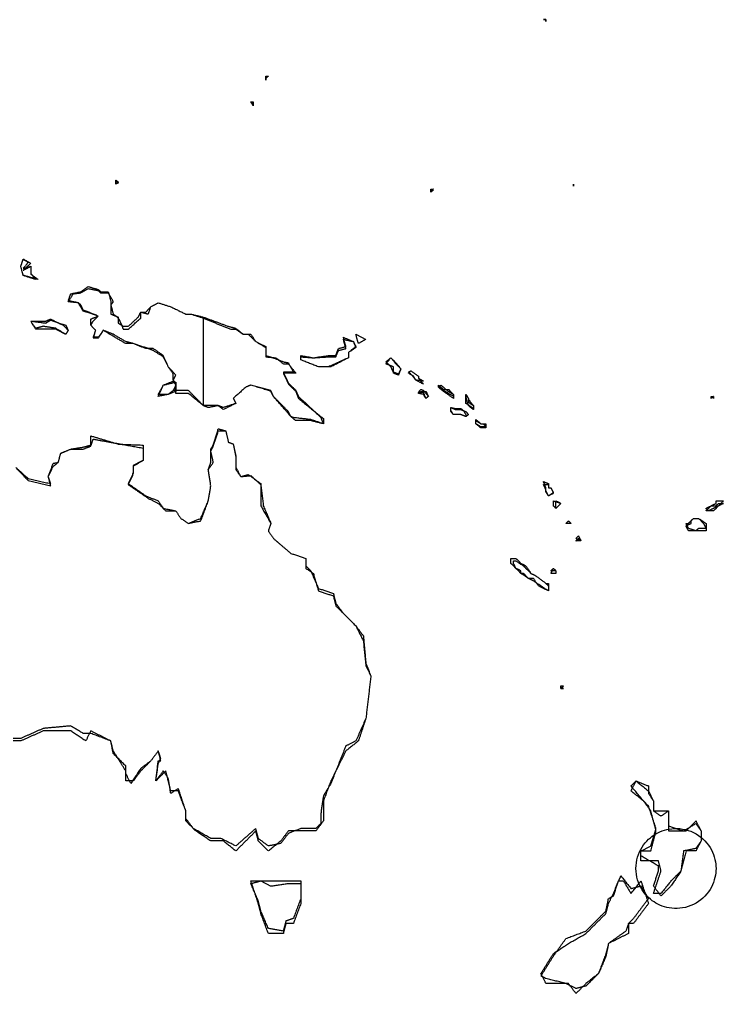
# Model space of a CAD drawing. Header units: millimetres. Extents: x 4 to 525, y -334 to -6.
# Drawn here: x 435.9 to 510.4, y -314.9 to -211.8 of the extents above; entities that cross this region are included whole.
import ezdxf

# ---------------------------------------------------------------- set-up
doc = ezdxf.new("R2010")
doc.units = ezdxf.units.MM
for name, color, linetype in [('B_ZL6B', 7, 'CONTINUOUS'), ('boundaries488', 7, 'CONTINUOUS'), ('boundaries530', 7, 'CONTINUOUS'), ('boundaries553', 7, 'CONTINUOUS'), ('boundaries628', 7, 'CONTINUOUS'), ('boundaries631', 7, 'CONTINUOUS'), ('boundaries634', 7, 'CONTINUOUS'), ('boundaries686', 7, 'CONTINUOUS'), ('boundaries701', 7, 'CONTINUOUS'), ('boundaries716', 7, 'CONTINUOUS'), ('boundaries717', 7, 'CONTINUOUS'), ('boundaries720', 7, 'CONTINUOUS'), ('boundaries723', 7, 'CONTINUOUS'), ('boundaries728', 7, 'CONTINUOUS'), ('boundaries734', 7, 'CONTINUOUS'), ('boundaries739', 7, 'CONTINUOUS'), ('boundaries741', 7, 'CONTINUOUS'), ('boundaries742', 7, 'CONTINUOUS'), ('boundaries743', 7, 'CONTINUOUS'), ('boundaries751', 7, 'CONTINUOUS'), ('boundaries752', 7, 'CONTINUOUS'), ('boundaries756', 7, 'CONTINUOUS'), ('boundaries761', 7, 'CONTINUOUS'), ('boundaries767', 7, 'CONTINUOUS'), ('boundaries778', 7, 'CONTINUOUS'), ('boundaries782', 7, 'CONTINUOUS'), ('boundaries783', 7, 'CONTINUOUS'), ('boundaries786', 7, 'CONTINUOUS'), ('boundaries790', 7, 'CONTINUOUS'), ('boundaries795', 7, 'CONTINUOUS'), ('boundaries800', 7, 'CONTINUOUS'), ('boundaries802', 7, 'CONTINUOUS'), ('boundaries820', 7, 'CONTINUOUS'), ('boundaries825', 7, 'CONTINUOUS'), ('boundaries826', 7, 'CONTINUOUS'), ('boundaries827', 7, 'CONTINUOUS'), ('mapOutline011', 7, 'CONTINUOUS'), ('mapOutline012', 7, 'CONTINUOUS'), ('mapOutline013', 7, 'CONTINUOUS'), ('mapOutline014', 7, 'CONTINUOUS'), ('mapOutline018', 7, 'CONTINUOUS'), ('mapOutline020', 7, 'CONTINUOUS'), ('mapOutline023', 7, 'CONTINUOUS'), ('mapOutline025', 7, 'CONTINUOUS'), ('mapOutline026', 7, 'CONTINUOUS'), ('mapOutline028', 7, 'CONTINUOUS'), ('mapOutline029', 7, 'CONTINUOUS'), ('mapOutline031', 7, 'CONTINUOUS'), ('mapOutline040', 7, 'CONTINUOUS'), ('mapOutline042', 7, 'CONTINUOUS'), ('mapOutline044', 7, 'CONTINUOUS'), ('mapOutline047', 7, 'CONTINUOUS'), ('mapOutline048', 7, 'CONTINUOUS'), ('mapOutline054', 7, 'CONTINUOUS'), ('mapOutline055', 7, 'CONTINUOUS'), ('mapOutline056', 7, 'CONTINUOUS'), ('mapOutline058', 7, 'CONTINUOUS'), ('mapOutline060', 7, 'CONTINUOUS'), ('mapOutline061', 7, 'CONTINUOUS'), ('mapOutline064', 7, 'CONTINUOUS'), ('mapOutline066', 7, 'CONTINUOUS'), ('mapOutline075', 7, 'CONTINUOUS'), ('mapOutline085', 7, 'CONTINUOUS'), ('mapOutline094', 7, 'CONTINUOUS'), ('mapOutline096', 7, 'CONTINUOUS'), ('mapOutline097', 7, 'CONTINUOUS'), ('mapOutline118', 7, 'CONTINUOUS'), ('mapOutline122', 7, 'CONTINUOUS'), ('mapOutline144', 7, 'CONTINUOUS')]:
    doc.layers.add(name, color=color, linetype=linetype)

msp = doc.modelspace()

# ---------------------------------------------------------------- linework, layer by layer
at = {"layer": 'B_ZL6B'}
msp.add_open_spline([(509.588, -301.625), (509.589, -301.016), (509.452, -300.318), (509.099, -299.651), (508.752, -298.985), (508.18, -298.364), (507.471, -297.959), (506.765, -297.548), (505.942, -297.362), (505.191, -297.395), (504.437, -297.423), (503.764, -297.653), (503.238, -297.959), (502.71, -298.262), (502.174, -298.73), (501.772, -299.369), (501.369, -300.002), (501.118, -300.808), (501.121, -301.625), (501.118, -302.442), (501.369, -303.248), (501.772, -303.881), (502.174, -304.52), (502.71, -304.988), (503.238, -305.291), (503.764, -305.597), (504.437, -305.827), (505.191, -305.855), (505.942, -305.888), (506.765, -305.702), (507.471, -305.291), (508.18, -304.886), (508.752, -304.265), (509.099, -303.599), (509.452, -302.932), (509.589, -302.234), (509.588, -301.625)], degree=3, knots=[0, 0, 0, 0, 0.523599, 0.523599, 0.523599, 1.0472, 1.0472, 1.0472, 1.5708, 1.5708, 1.5708, 2.0944, 2.0944, 2.0944, 2.61799, 2.61799, 2.61799, 3.14159, 3.14159, 3.14159, 3.66519, 3.66519, 3.66519, 4.18879, 4.18879, 4.18879, 4.71239, 4.71239, 4.71239, 5.23599, 5.23599, 5.23599, 5.75959, 5.75959, 5.75959, 6.28319, 6.28319, 6.28319, 6.28319], dxfattribs=at)
at = {"layer": 'boundaries488'}
for points in [[(491.596, -211.799), (491.331, -211.799)], [(491.331, -211.799), (491.596, -211.799)]]:
    msp.add_open_spline(points, degree=1, dxfattribs=at)
at = {"layer": 'boundaries530'}
for points in [[(461.962, -217.805), (462.227, -217.805)], [(462.227, -217.805), (461.962, -218.017)], [(461.963, -218.017), (461.963, -217.805)]]:
    msp.add_open_spline(points, degree=1, dxfattribs=at)
at = {"layer": 'boundaries553'}
for points in [[(460.64, -220.715), (460.375, -220.504)], [(460.375, -220.504), (460.64, -220.504)], [(460.64, -220.504), (460.64, -220.715)]]:
    msp.add_open_spline(points, degree=1, dxfattribs=at)
at = {"layer": 'boundaries628'}
for points in [[(446.087, -228.997), (446.087, -228.785)], [(446.087, -228.785), (446.352, -228.997)], [(446.087, -229.209), (446.087, -228.997)], [(446.352, -228.997), (446.087, -229.209)]]:
    msp.add_open_spline(points, degree=1, dxfattribs=at)
at = {"layer": 'boundaries631'}
for points in [[(494.506, -229.42), (494.506, -229.209)], [(494.506, -229.209), (494.506, -229.42)]]:
    msp.add_open_spline(points, degree=1, dxfattribs=at)
at = {"layer": 'boundaries634'}
for points in [[(479.425, -229.949), (479.425, -229.738)], [(479.425, -229.738), (479.69, -229.738)], [(479.69, -229.738), (479.425, -229.949)]]:
    msp.add_open_spline(points, degree=1, dxfattribs=at)
at = {"layer": 'boundaries686'}
for points in [[(436.033, -237.913), (436.298, -237.173)], [(436.298, -238.892), (436.033, -237.913)], [(436.298, -237.173), (436.827, -237.49)], [(436.827, -237.49), (436.298, -238.125)], [(436.298, -238.125), (437.092, -237.913)], [(437.092, -237.913), (437.092, -238.654)], [(437.621, -239.316), (436.298, -238.892)], [(437.092, -238.654), (437.621, -239.316)]]:
    msp.add_open_spline(points, degree=1, dxfattribs=at)
at = {"layer": 'boundaries701'}
for points in [[(442.383, -240.612), (443.177, -240.056)], [(443.177, -240.056), (444.235, -240.374)], [(441.06, -241.565), (441.325, -240.824)], [(441.325, -240.824), (442.383, -240.612)], [(444.235, -240.374), (444.5, -240.612)], [(444.5, -240.612), (445.294, -240.612)], [(445.294, -240.612), (445.558, -241.565)], [(442.119, -241.776), (441.06, -241.565)], [(442.383, -241.988), (442.119, -241.776)], [(442.648, -242.544), (442.383, -241.988)], [(445.558, -241.565), (445.558, -241.988)], [(445.558, -241.988), (445.558, -242.967)], [(449.792, -242.2), (450.585, -241.776)], [(450.585, -241.776), (451.908, -242.2)], [(444.235, -243.179), (442.648, -242.544)], [(443.442, -243.496), (444.235, -243.179)], [(445.558, -242.967), (446.352, -243.284)], [(448.469, -243.284), (448.733, -242.755)], [(448.733, -242.755), (449.263, -242.755)], [(449.262, -242.755), (449.792, -242.2)], [(451.908, -242.2), (453.496, -242.967)], [(453.496, -242.967), (454.025, -242.967)], [(454.025, -242.967), (455.348, -243.284)], [(443.442, -244.157), (443.442, -243.496)], [(443.971, -244.687), (443.442, -244.157)], [(446.352, -243.284), (446.352, -243.919)], [(446.352, -243.919), (446.881, -244.263)], [(447.41, -244.263), (448.469, -243.284)], [(443.706, -245.427), (443.971, -244.687)], [(444.765, -244.687), (444.235, -245.427)], [(445.823, -245.11), (444.765, -244.687)], [(447.146, -245.877), (445.823, -245.11)], [(446.881, -244.263), (447.41, -244.263)], [(444.235, -245.427), (443.706, -245.427)], [(447.94, -246.089), (447.146, -245.877)], [(449.262, -246.618), (447.94, -246.089)], [(450.056, -246.618), (449.262, -246.618)], [(451.115, -247.359), (450.056, -246.618)], [(451.644, -248.55), (451.115, -247.359)], [(452.173, -249.317), (451.644, -248.55)], [(452.173, -249.952), (452.173, -249.317)], [(452.438, -250.269), (452.173, -249.952)], [(452.438, -250.693), (452.438, -250.269)], [(452.173, -251.037), (452.438, -250.693)], [(453.76, -251.037), (452.173, -251.037)], [(455.348, -252.651), (453.76, -251.037)]]:
    msp.add_open_spline(points, degree=1, dxfattribs=at)
at = {"layer": 'boundaries716'}
for points in [[(455.348, -243.284), (457.994, -244.263)], [(457.994, -244.263), (458.787, -244.475)], [(458.787, -244.475), (459.581, -245.11)], [(459.581, -245.11), (460.11, -245.11)], [(460.11, -245.11), (460.904, -245.877)], [(460.904, -245.877), (461.962, -246.406)], [(461.962, -246.406), (461.962, -247.359)], [(461.962, -247.359), (462.756, -247.597)], [(462.756, -247.597), (463.815, -248.02)], [(463.815, -248.02), (464.344, -248.126)], [(464.344, -248.126), (464.873, -249.105)], [(464.873, -249.105), (463.815, -249.105)], [(463.815, -249.105), (464.344, -250.269)], [(464.344, -250.269), (465.137, -251.037)], [(459.846, -250.693), (458.523, -251.883)], [(460.375, -250.481), (459.846, -250.693)], [(462.492, -251.037), (460.375, -250.481)], [(462.756, -251.672), (462.492, -251.037)], [(465.137, -251.037), (465.402, -251.672)], [(458.788, -252.413), (457.465, -252.862)], [(458.523, -251.883), (458.787, -252.413)], [(464.079, -253.18), (462.756, -251.672)], [(465.402, -251.672), (467.783, -253.921)], [(455.877, -252.651), (455.348, -252.651)], [(456.935, -252.651), (455.877, -252.651)], [(457.465, -252.862), (456.935, -252.651)], [(464.608, -253.815), (464.079, -253.18)], [(464.873, -253.921), (464.608, -253.815)], [(466.725, -254.132), (464.873, -253.921)], [(468.048, -254.582), (466.725, -254.132)], [(467.783, -253.921), (468.048, -254.582)]]:
    msp.add_open_spline(points, degree=1, dxfattribs=at)
at = {"layer": 'boundaries717'}
msp.add_open_spline([(455.348, -243.284), (455.348, -252.651)], degree=1, dxfattribs=at)
at = {"layer": 'boundaries720'}
for points in [[(437.621, -244.475), (437.092, -243.708)], [(437.092, -243.708), (438.679, -243.708)], [(438.679, -243.708), (439.208, -243.496)], [(439.208, -243.496), (440.531, -244.158)], [(440.531, -244.158), (441.06, -244.687)], [(438.415, -244.263), (437.621, -244.475)], [(439.737, -244.475), (438.415, -244.263)], [(440.796, -245.11), (439.737, -244.475)], [(441.06, -244.687), (440.796, -245.11)]]:
    msp.add_open_spline(points, degree=1, dxfattribs=at)
at = {"layer": 'boundaries723'}
for points in [[(471.487, -245.11), (472.546, -245.639)], [(471.752, -246.089), (471.487, -245.11)], [(472.546, -245.639), (471.752, -246.089)]]:
    msp.add_open_spline(points, degree=1, dxfattribs=at)
at = {"layer": 'boundaries728'}
for points in [[(470.429, -246.406), (470.165, -245.428)], [(470.165, -245.428), (471.223, -245.877)], [(471.223, -245.877), (471.488, -246.406)], [(469.371, -247.359), (469.635, -246.618)], [(469.635, -246.618), (470.429, -246.406)], [(471.488, -246.406), (470.694, -247.041)], [(470.694, -247.041), (470.694, -247.597)], [(465.667, -247.809), (465.667, -247.359)], [(465.667, -247.359), (466.99, -247.597)], [(467.519, -248.55), (465.667, -247.809)], [(466.99, -247.597), (468.577, -247.359)], [(468.577, -247.359), (469.371, -247.359)], [(470.694, -247.597), (468.577, -248.55)], [(468.577, -248.55), (467.519, -248.55)]]:
    msp.add_open_spline(points, degree=1, dxfattribs=at)
at = {"layer": 'boundaries734'}
for points in [[(474.663, -248.02), (475.192, -247.597)], [(475.192, -248.55), (474.663, -248.02)], [(475.192, -247.597), (475.721, -248.126)], [(475.721, -248.126), (476.25, -248.761)], [(475.456, -249.105), (475.192, -248.55)], [(475.985, -249.317), (475.456, -249.105)], [(476.25, -248.761), (475.985, -249.317)]]:
    msp.add_open_spline(points, degree=1, dxfattribs=at)
at = {"layer": 'boundaries739'}
for points in [[(477.044, -249.105), (477.308, -248.973)], [(477.308, -249.317), (477.044, -249.105)], [(477.308, -248.973), (478.102, -249.529)], [(477.838, -249.952), (477.308, -249.317)], [(478.631, -250.058), (477.837, -249.952)], [(478.102, -249.529), (478.102, -249.74)], [(478.102, -249.74), (478.631, -250.058)]]:
    msp.add_open_spline(points, degree=1, dxfattribs=at)
at = {"layer": 'boundaries741'}
for points in [[(451.115, -250.481), (452.173, -250.058)], [(452.173, -250.058), (452.438, -250.481)], [(450.585, -251.46), (451.115, -250.481)], [(452.173, -251.037), (451.644, -251.46)], [(452.438, -250.481), (452.173, -251.037)], [(451.644, -251.46), (450.585, -251.46)]]:
    msp.add_open_spline(points, degree=1, dxfattribs=at)
at = {"layer": 'boundaries742'}
for points in [[(480.219, -250.693), (480.219, -250.481)], [(480.219, -250.481), (480.748, -250.931)], [(480.748, -251.037), (480.219, -250.693)], [(480.748, -250.931), (481.277, -250.931)], [(481.806, -251.672), (480.748, -251.037)], [(481.277, -250.931), (481.806, -251.46)], [(481.806, -251.46), (481.806, -251.672)]]:
    msp.add_open_spline(points, degree=1, dxfattribs=at)
at = {"layer": 'boundaries743'}
for points in [[(478.102, -251.248), (478.367, -250.931)], [(478.631, -251.248), (478.102, -251.248)], [(478.367, -250.931), (478.631, -251.037)], [(478.631, -251.037), (479.16, -251.672)], [(478.896, -251.883), (478.631, -251.248)], [(479.16, -251.672), (478.896, -251.883)]]:
    msp.add_open_spline(points, degree=1, dxfattribs=at)
at = {"layer": 'boundaries751'}
for points in [[(483.129, -252.412), (483.129, -251.46)], [(483.129, -251.46), (483.394, -251.883)], [(483.923, -252.968), (483.129, -252.412)], [(483.394, -251.883), (483.394, -251.989)], [(483.394, -251.989), (483.923, -252.651)], [(483.923, -252.651), (483.923, -252.968)]]:
    msp.add_open_spline(points, degree=1, dxfattribs=at)
at = {"layer": 'boundaries752'}
for points in [[(509.058, -251.883), (509.058, -251.672)], [(509.058, -251.672), (509.323, -251.672)], [(509.323, -251.672), (509.058, -251.883)]]:
    msp.add_open_spline(points, degree=1, dxfattribs=at)
at = {"layer": 'boundaries756'}
for points in [[(481.542, -253.18), (481.542, -252.862)], [(481.542, -252.862), (482.071, -252.968)], [(481.806, -253.603), (481.542, -253.18)], [(482.071, -252.968), (482.6, -252.968)], [(482.6, -252.968), (482.865, -253.18)], [(482.865, -253.18), (483.129, -253.603)], [(482.6, -253.603), (481.806, -253.603)], [(483.129, -253.815), (482.6, -253.603)], [(483.129, -253.603), (483.129, -253.815)]]:
    msp.add_open_spline(points, degree=1, dxfattribs=at)
at = {"layer": 'boundaries761'}
for points in [[(484.188, -254.582), (484.188, -254.132)], [(484.188, -254.132), (484.717, -254.582)], [(484.717, -254.9), (484.188, -254.582)], [(484.717, -254.582), (484.981, -254.582)], [(485.246, -254.9), (484.717, -254.9)], [(484.981, -254.582), (485.246, -254.9)]]:
    msp.add_open_spline(points, degree=1, dxfattribs=at)
at = {"layer": 'boundaries767'}
for points in [[(456.406, -256.831), (456.935, -255.111)], [(456.935, -255.111), (457.729, -255.323)], [(457.729, -255.323), (457.994, -256.514)], [(443.442, -256.831), (443.442, -255.852)], [(443.442, -255.852), (446.352, -256.725)], [(457.994, -256.514), (458.523, -256.725)], [(440.267, -257.704), (441.325, -257.254)], [(441.325, -257.254), (442.648, -257.043)], [(442.648, -257.043), (443.442, -256.831)], [(446.352, -256.725), (448.998, -256.831)], [(448.998, -256.831), (448.998, -258.445)], [(456.142, -257.254), (456.406, -256.831)], [(456.142, -258.657), (456.142, -257.254)], [(458.523, -256.725), (458.788, -258.022)], [(439.473, -258.763), (440.002, -258.657)], [(440.002, -258.657), (440.267, -257.704)], [(448.998, -258.445), (447.94, -258.974)], [(455.877, -259.424), (456.142, -258.657)], [(458.788, -258.022), (458.788, -259.186)], [(435.504, -259.186), (436.827, -260.376)], [(438.944, -260.165), (439.473, -258.763)], [(447.94, -258.974), (447.94, -259.741)], [(456.142, -261.144), (455.877, -259.424)], [(458.788, -259.186), (459.317, -260.165)], [(436.827, -260.376), (439.208, -260.906)], [(439.208, -260.906), (438.944, -260.165)], [(447.94, -259.741), (447.41, -260.906)], [(459.317, -260.165), (460.11, -259.953)], [(460.11, -259.953), (461.433, -260.906)], [(447.41, -260.906), (449.262, -262.202)], [(455.877, -262.731), (456.142, -261.144)], [(461.433, -260.906), (461.433, -263.26)], [(449.262, -262.202), (450.585, -262.731)], [(450.585, -262.731), (451.115, -263.525)], [(455.083, -264.583), (455.877, -262.731)], [(451.115, -263.525), (452.438, -263.79)], [(452.438, -263.79), (452.967, -264.583)], [(461.433, -263.26), (462.492, -265.113)], [(452.967, -264.583), (453.76, -265.112)], [(453.76, -265.112), (455.083, -264.583)], [(462.492, -265.112), (462.227, -265.906)], [(462.227, -265.906), (462.756, -266.7)], [(462.756, -266.7), (464.608, -268.288)], [(464.608, -268.288), (466.196, -268.817)], [(466.196, -268.817), (466.196, -269.61)], [(466.196, -269.61), (466.725, -270.14)], [(466.725, -270.14), (467.519, -271.992)], [(467.519, -271.992), (469.106, -272.521)], [(469.106, -272.521), (469.371, -273.579)], [(469.371, -273.579), (470.165, -274.638)], [(470.165, -274.637), (471.488, -275.96)], [(471.487, -275.96), (472.281, -277.019)], [(472.281, -277.019), (472.546, -279.929)], [(472.546, -279.929), (473.075, -281.252)], [(473.075, -281.252), (472.546, -285.75)], [(472.546, -285.75), (471.487, -288.131)], [(438.415, -286.808), (436.033, -287.867)], [(441.325, -286.544), (438.415, -286.808)], [(442.648, -287.337), (441.325, -286.544)], [(443.442, -287.337), (442.648, -287.337)], [(445.558, -288.131), (443.442, -287.337)], [(436.033, -287.867), (433.917, -287.867)], [(445.823, -289.454), (445.558, -288.131)], [(471.488, -288.131), (470.429, -288.66)], [(447.146, -290.777), (445.823, -289.454)], [(450.585, -289.19), (449.792, -290.248)], [(450.85, -289.983), (450.585, -289.19)], [(470.429, -288.66), (469.371, -291.306)], [(449.792, -290.248), (448.733, -291.042)], [(450.321, -292.365), (450.585, -290.512)], [(450.585, -290.513), (450.85, -289.983)], [(447.146, -291.571), (447.146, -290.777)], [(447.675, -292.629), (447.146, -291.571)], [(448.733, -291.042), (447.675, -292.629)], [(451.115, -291.306), (450.321, -292.365)], [(451.644, -292.1), (451.115, -291.306)], [(469.371, -291.306), (468.842, -292.629)], [(451.908, -293.688), (451.644, -292.1)], [(468.842, -292.629), (468.048, -293.952)], [(452.702, -293.158), (451.908, -293.688)], [(453.496, -295.54), (452.702, -293.158)], [(468.048, -293.952), (467.783, -295.804)], [(453.496, -296.333), (453.496, -295.54)], [(454.29, -297.392), (453.496, -296.333)], [(467.783, -295.804), (467.783, -296.863)], [(456.142, -298.45), (454.29, -297.392)], [(460.904, -297.392), (458.788, -299.244)], [(461.169, -298.45), (460.904, -297.392)], [(465.667, -297.392), (464.344, -297.921)], [(467.254, -297.392), (465.667, -297.392)], [(467.783, -296.862), (467.254, -297.392)], [(457.2, -298.45), (456.142, -298.45)], [(458.788, -299.244), (457.2, -298.45)], [(462.227, -299.244), (461.169, -298.45)], [(464.344, -297.921), (463.55, -298.979)], [(463.55, -298.979), (462.227, -299.244)]]:
    msp.add_open_spline(points, degree=1, dxfattribs=at)
at = {"layer": 'boundaries778'}
for points in [[(491.596, -261.355), (491.331, -260.694)], [(491.331, -260.694), (491.86, -260.906)], [(491.596, -261.673), (491.596, -261.355)], [(491.86, -262.202), (491.596, -261.673)], [(491.86, -260.906), (491.86, -261.355)], [(491.86, -261.355), (492.125, -261.355)], [(492.125, -261.355), (492.39, -261.885)], [(492.39, -261.885), (491.86, -262.202)]]:
    msp.add_open_spline(points, degree=1, dxfattribs=at)
at = {"layer": 'boundaries782'}
for points in [[(492.39, -263.26), (492.39, -262.731)], [(492.39, -262.731), (493.183, -262.996)], [(492.654, -263.525), (492.39, -263.26)], [(493.183, -262.996), (492.654, -263.525)]]:
    msp.add_open_spline(points, degree=1, dxfattribs=at)
at = {"layer": 'boundaries783'}
for points in [[(509.587, -262.731), (510.381, -262.731)], [(509.588, -262.996), (509.588, -262.731)], [(510.381, -262.731), (509.852, -263.26)], [(508.529, -263.525), (509.058, -263.26)], [(508.794, -263.79), (508.529, -263.525)], [(509.323, -263.525), (508.794, -263.79)], [(509.058, -263.26), (509.588, -262.996)], [(509.852, -263.26), (509.323, -263.525)]]:
    msp.add_open_spline(points, degree=1, dxfattribs=at)
at = {"layer": 'boundaries786'}
for points in [[(506.677, -265.113), (506.942, -264.848)], [(506.942, -264.848), (507.206, -264.583)], [(507.206, -264.583), (507.735, -264.583)], [(507.735, -264.583), (508.265, -265.113)], [(506.677, -265.642), (506.413, -265.112)], [(506.413, -265.113), (506.677, -265.113)], [(507.471, -265.906), (506.677, -265.642)], [(507.735, -265.642), (507.471, -265.906)], [(508.265, -265.642), (507.735, -265.642)], [(508.265, -265.112), (508.529, -265.642)], [(508.529, -265.642), (508.265, -265.642)]]:
    msp.add_open_spline(points, degree=1, dxfattribs=at)
at = {"layer": 'boundaries790'}
for points in [[(493.712, -265.113), (493.977, -264.848)], [(493.977, -264.848), (494.242, -265.113)], [(494.242, -265.113), (493.712, -265.113)]]:
    msp.add_open_spline(points, degree=1, dxfattribs=at)
at = {"layer": 'boundaries795'}
for points in [[(494.771, -266.7), (495.035, -266.435)], [(495.3, -266.965), (494.771, -266.7)], [(495.035, -266.435), (495.3, -266.965)]]:
    msp.add_open_spline(points, degree=1, dxfattribs=at)
at = {"layer": 'boundaries800'}
for points in [[(487.892, -269.346), (487.892, -268.817)], [(487.892, -268.817), (488.421, -268.817)], [(488.421, -268.817), (488.95, -269.346)], [(488.421, -269.875), (487.892, -269.346)], [(488.95, -270.14), (488.421, -269.875)], [(488.95, -269.346), (489.479, -269.61)], [(489.479, -269.61), (490.008, -270.404)], [(488.95, -270.404), (488.95, -270.14)], [(489.744, -270.933), (488.95, -270.404)], [(490.273, -270.933), (489.744, -270.933)], [(490.008, -270.404), (490.538, -270.669)], [(490.802, -271.727), (490.273, -270.933)], [(490.538, -270.669), (491.596, -271.462)], [(491.86, -272.256), (490.802, -271.727)], [(491.596, -271.462), (491.86, -271.462)], [(491.86, -271.462), (491.86, -272.256)]]:
    msp.add_open_spline(points, degree=1, dxfattribs=at)
at = {"layer": 'boundaries802'}
for points in [[(492.125, -270.14), (492.39, -269.875)], [(492.39, -269.875), (492.654, -270.14)], [(492.39, -270.14), (492.125, -270.14)], [(492.654, -270.14), (492.39, -270.14)]]:
    msp.add_open_spline(points, degree=1, dxfattribs=at)
at = {"layer": 'boundaries820'}
for points in [[(493.183, -282.575), (493.183, -282.31)], [(493.183, -282.31), (493.448, -282.31)], [(493.448, -282.31), (493.183, -282.575)]]:
    msp.add_open_spline(points, degree=1, dxfattribs=at)
at = {"layer": 'boundaries825'}
for points in [[(500.592, -292.894), (501.121, -292.365)], [(501.121, -292.365), (502.444, -292.894)], [(501.915, -294.481), (500.592, -292.894)], [(502.444, -292.894), (502.444, -293.688)], [(502.444, -293.688), (502.973, -294.481)], [(502.444, -295.01), (501.915, -294.481)], [(502.973, -294.481), (502.973, -295.54)], [(503.238, -297.392), (502.444, -295.01)], [(502.973, -295.54), (503.767, -296.069)], [(503.767, -296.069), (504.56, -295.54)], [(504.56, -295.54), (504.56, -297.127)], [(502.708, -299.244), (503.238, -297.392)], [(504.56, -297.127), (506.148, -297.656)], [(506.148, -297.656), (507.471, -296.862)], [(507.471, -296.862), (508, -297.656)], [(508, -297.656), (508, -298.715)], [(508, -298.715), (507.471, -299.508)], [(501.65, -299.773), (502.708, -299.244)], [(501.65, -300.302), (501.65, -299.773)], [(506.148, -299.773), (505.883, -301.89)], [(507.471, -299.508), (506.148, -299.773)], [(503.502, -301.36), (501.65, -300.302)], [(502.973, -303.477), (503.502, -301.89)], [(503.502, -301.89), (503.502, -301.36)], [(505.883, -301.89), (504.825, -303.477)], [(503.767, -304.535), (502.973, -303.477)], [(504.825, -303.477), (503.767, -304.535)]]:
    msp.add_open_spline(points, degree=1, dxfattribs=at)
at = {"layer": 'boundaries826'}
for points in [[(498.74, -304.535), (499.269, -302.948)], [(499.269, -302.948), (499.533, -302.419)], [(499.533, -302.419), (500.592, -303.742)], [(500.592, -303.742), (501.65, -303.477)], [(501.65, -303.477), (502.444, -304.8)], [(497.946, -306.123), (498.21, -304.8)], [(498.21, -304.8), (498.74, -304.535)], [(502.444, -304.8), (500.856, -306.917)], [(495.829, -308.24), (497.946, -306.123)], [(500.856, -306.917), (500.327, -307.446)], [(500.327, -307.446), (500.062, -308.24)], [(492.39, -310.885), (493.713, -309.033)], [(493.713, -309.033), (495.829, -308.24)], [(500.062, -308.24), (498.21, -309.562)], [(498.21, -309.562), (497.946, -310.885)], [(491.067, -313.002), (492.39, -310.885)], [(497.946, -310.885), (497.152, -312.738)], [(491.596, -313.267), (491.067, -313.002)], [(493.713, -313.796), (491.596, -313.267)], [(497.152, -312.737), (495.829, -314.06)], [(494.771, -314.325), (493.713, -313.796)], [(495.829, -314.06), (494.771, -314.325)]]:
    msp.add_open_spline(points, degree=1, dxfattribs=at)
at = {"layer": 'boundaries827'}
for points in [[(460.375, -303.212), (461.433, -302.948)], [(461.433, -302.948), (462.492, -303.477)], [(461.169, -305.065), (460.375, -303.212)], [(462.492, -303.477), (464.344, -303.212)], [(464.344, -303.212), (465.667, -303.212)], [(465.667, -303.212), (465.667, -304.8)], [(465.667, -304.8), (464.873, -306.917)], [(461.433, -306.123), (461.169, -305.065)], [(462.227, -307.975), (461.433, -306.123)], [(464.873, -306.917), (464.079, -307.181)], [(463.815, -308.24), (462.227, -307.975)], [(464.079, -307.181), (463.815, -308.24)]]:
    msp.add_open_spline(points, degree=1, dxfattribs=at)
at = {"layer": 'mapOutline011'}
for points in [[(461.169, -305.329), (460.375, -302.948)], [(460.375, -302.948), (461.433, -302.948)], [(461.433, -302.948), (462.492, -302.948)], [(462.492, -302.948), (464.344, -302.948)], [(464.344, -302.948), (465.667, -302.948)], [(465.667, -302.948), (465.667, -305.329)], [(461.433, -306.388), (461.169, -305.329)], [(465.667, -305.329), (464.873, -307.446)], [(462.227, -308.504), (461.433, -306.387)], [(464.079, -307.446), (463.815, -308.504)], [(464.873, -307.446), (464.079, -307.446)], [(463.815, -308.504), (462.227, -308.504)]]:
    msp.add_open_spline(points, degree=1, dxfattribs=at)
at = {"layer": 'mapOutline012'}
for points in [[(498.74, -304.271), (499.269, -302.948)], [(499.269, -302.948), (499.798, -302.948)], [(499.798, -302.948), (500.592, -304.271)], [(500.592, -304.271), (501.65, -302.948)], [(501.65, -302.948), (502.444, -305.329)], [(498.21, -305.329), (498.74, -304.271)], [(497.946, -306.388), (498.21, -305.329)], [(502.444, -305.329), (500.856, -307.446)], [(495.829, -308.504), (497.946, -306.387)], [(500.856, -307.446), (500.327, -307.446)], [(500.327, -307.446), (500.327, -308.504)], [(493.977, -309.562), (495.829, -308.504)], [(500.327, -308.504), (498.21, -309.562)], [(492.39, -310.621), (493.977, -309.562)], [(498.21, -309.562), (497.946, -310.621)], [(491.067, -312.738), (492.39, -310.621)], [(497.946, -310.621), (497.152, -312.738)], [(491.596, -313.796), (491.067, -312.737)], [(497.152, -312.737), (495.829, -313.796)], [(493.977, -313.796), (491.596, -313.796)], [(494.771, -314.854), (493.977, -313.796)], [(495.829, -313.796), (494.771, -314.854)]]:
    msp.add_open_spline(points, degree=1, dxfattribs=at)
at = {"layer": 'mapOutline013'}
for points in [[(500.592, -293.423), (501.121, -292.365)], [(501.121, -292.365), (502.444, -293.423)], [(501.915, -294.481), (500.592, -293.423)], [(502.444, -293.423), (502.973, -294.481)], [(502.708, -295.54), (501.915, -294.481)], [(502.973, -294.481), (502.973, -295.54)], [(503.238, -297.656), (502.708, -295.54)], [(502.973, -295.54), (503.767, -295.54)], [(503.767, -295.54), (504.56, -295.54)], [(504.56, -295.54), (504.56, -297.656)], [(506.413, -297.656), (507.471, -296.598)], [(507.471, -296.598), (508, -297.656)], [(502.708, -299.773), (503.238, -297.656)], [(504.56, -297.656), (506.413, -297.656)], [(508, -297.656), (508, -298.715)], [(508, -298.715), (507.471, -299.773)], [(501.65, -300.831), (501.65, -299.773)], [(501.65, -299.773), (502.708, -299.773)], [(506.413, -299.773), (505.883, -301.89)], [(507.471, -299.773), (506.413, -299.773)], [(503.502, -300.831), (501.65, -300.831)], [(503.767, -301.89), (503.502, -300.831)], [(502.973, -304.271), (503.767, -301.89)], [(505.883, -301.89), (504.825, -302.948)], [(504.825, -302.948), (503.767, -304.271)], [(503.767, -304.271), (502.973, -304.271)]]:
    msp.add_open_spline(points, degree=1, dxfattribs=at)
at = {"layer": 'mapOutline014'}
for points in [[(493.448, -282.575), (493.183, -282.575)], [(493.183, -282.575), (493.448, -282.575)]]:
    msp.add_open_spline(points, degree=1, dxfattribs=at)
at = {"layer": 'mapOutline018'}
for points in [[(492.125, -270.404), (492.39, -269.875)], [(492.39, -269.875), (492.654, -270.14)], [(492.654, -270.404), (492.125, -270.404)], [(492.654, -270.14), (492.654, -270.404)]]:
    msp.add_open_spline(points, degree=1, dxfattribs=at)
at = {"layer": 'mapOutline020'}
for points in [[(488.156, -269.346), (488.156, -269.081)], [(488.156, -269.081), (488.421, -269.081)], [(488.421, -269.875), (488.156, -269.346)], [(488.421, -269.081), (489.215, -269.61)], [(488.95, -270.404), (488.421, -269.875)], [(489.215, -269.61), (489.479, -269.875)], [(489.479, -269.875), (490.008, -270.404)], [(489.215, -270.404), (488.95, -270.404)], [(489.744, -270.933), (489.215, -270.404)], [(490.273, -271.198), (489.744, -270.933)], [(490.008, -270.404), (490.538, -270.669)], [(490.538, -270.669), (491.596, -271.462)], [(491.067, -271.727), (490.273, -271.198)], [(491.86, -272.256), (491.067, -271.727)], [(491.596, -271.462), (491.86, -271.727)], [(491.86, -271.727), (491.86, -272.256)]]:
    msp.add_open_spline(points, degree=1, dxfattribs=at)
at = {"layer": 'mapOutline023'}
for points in [[(494.771, -266.965), (495.035, -266.7)], [(495.035, -266.7), (495.3, -266.965)], [(495.3, -266.965), (494.771, -266.965)]]:
    msp.add_open_spline(points, degree=1, dxfattribs=at)
at = {"layer": 'mapOutline025'}
for points in [[(493.712, -265.113), (493.977, -264.848)], [(493.977, -264.848), (494.242, -265.113)], [(493.977, -265.113), (493.712, -265.113)], [(494.242, -265.113), (493.977, -265.113)]]:
    msp.add_open_spline(points, degree=1, dxfattribs=at)
at = {"layer": 'mapOutline026'}
for points in [[(506.942, -264.848), (507.206, -264.583)], [(506.942, -265.113), (506.942, -264.848)], [(507.206, -264.583), (507.735, -264.583)], [(507.735, -264.583), (508.529, -265.113)], [(506.413, -265.377), (506.942, -265.113)], [(506.677, -265.906), (506.413, -265.377)], [(508.529, -265.112), (508.529, -265.642)], [(508.529, -265.642), (508.529, -265.906)], [(507.471, -265.906), (506.677, -265.906)], [(507.735, -265.906), (507.471, -265.906)], [(508.529, -265.906), (507.735, -265.906)]]:
    msp.add_open_spline(points, degree=1, dxfattribs=at)
at = {"layer": 'mapOutline028'}
for points in [[(508.529, -263.79), (509.058, -263.26)], [(508.794, -263.79), (508.529, -263.79)], [(509.323, -263.79), (508.794, -263.79)], [(509.058, -263.26), (509.588, -263.26)], [(509.852, -263.26), (509.323, -263.79)], [(509.587, -263.26), (509.852, -262.996)], [(509.852, -262.996), (510.381, -262.996)], [(510.381, -262.996), (509.852, -263.26)]]:
    msp.add_open_spline(points, degree=1, dxfattribs=at)
at = {"layer": 'mapOutline029'}
for points in [[(492.654, -263.525), (492.654, -262.731)], [(492.654, -262.731), (493.183, -262.996)], [(493.183, -262.996), (492.654, -263.525)]]:
    msp.add_open_spline(points, degree=1, dxfattribs=at)
at = {"layer": 'mapOutline031'}
for points in [[(491.596, -261.567), (491.331, -261.011)], [(491.331, -261.011), (491.86, -261.011)], [(491.596, -261.779), (491.596, -261.567)], [(491.86, -261.011), (491.86, -261.355)], [(491.86, -261.355), (492.125, -261.355)], [(492.125, -261.355), (492.39, -261.938)], [(491.86, -262.202), (491.596, -261.779)], [(492.39, -261.938), (491.86, -262.202)]]:
    msp.add_open_spline(points, degree=1, dxfattribs=at)
at = {"layer": 'mapOutline040'}
for points in [[(456.406, -256.937), (456.935, -255.323)], [(456.935, -255.323), (457.729, -255.323)], [(457.729, -255.323), (457.994, -256.514)], [(443.442, -256.937), (443.706, -256.196)], [(443.706, -256.196), (446.617, -256.725)], [(457.994, -256.514), (458.523, -256.725)], [(440.267, -257.678), (441.325, -257.254)], [(441.325, -257.254), (442.648, -257.254)], [(442.648, -257.254), (443.442, -256.937)], [(446.617, -256.725), (448.998, -257.149)], [(448.998, -257.149), (448.998, -258.445)], [(456.142, -257.466), (456.406, -256.937)], [(456.406, -258.657), (456.142, -257.466)], [(458.523, -256.725), (458.788, -258.127)], [(439.473, -259.08), (440.002, -258.657)], [(440.002, -258.657), (440.267, -257.678)], [(448.998, -258.445), (447.94, -259.08)], [(455.877, -259.424), (456.406, -258.657)], [(458.788, -258.127), (458.788, -259.424)], [(435.504, -259.186), (436.827, -260.588)], [(438.944, -260.165), (439.473, -259.08)], [(447.94, -259.08), (447.94, -259.847)], [(456.142, -261.144), (455.877, -259.424)], [(458.788, -259.424), (459.317, -260.165)], [(436.827, -260.588), (439.208, -261.144)], [(439.208, -261.144), (438.944, -260.165)], [(447.94, -259.847), (447.41, -261.011)], [(459.317, -260.165), (460.375, -260.059)], [(460.375, -260.059), (461.433, -261.011)], [(447.41, -261.011), (449.527, -262.467)], [(455.877, -262.731), (456.142, -261.144)], [(461.433, -261.011), (461.698, -263.26)], [(449.527, -262.467), (450.585, -262.996)], [(455.083, -264.848), (455.877, -262.731)], [(450.585, -262.996), (451.379, -263.79)], [(451.379, -263.79), (452.438, -263.79)], [(452.438, -263.79), (452.967, -264.583)], [(461.698, -263.26), (462.492, -265.112)], [(452.967, -264.583), (453.76, -265.112)], [(453.76, -265.112), (455.083, -264.848)], [(462.492, -265.112), (462.227, -265.906)], [(462.227, -265.906), (462.756, -266.7)], [(462.756, -266.7), (464.608, -268.287)], [(464.608, -268.287), (466.196, -268.817)], [(466.196, -268.817), (466.196, -269.875)], [(466.196, -269.875), (466.99, -270.404)], [(466.99, -270.404), (467.519, -272.256)], [(467.519, -272.256), (469.106, -272.785)], [(469.106, -272.785), (469.371, -273.844)], [(469.371, -273.844), (470.165, -274.638)], [(470.165, -274.637), (471.488, -275.96)], [(471.487, -275.96), (472.281, -277.548)], [(472.281, -277.548), (472.546, -280.194)], [(472.546, -280.194), (473.075, -281.252)], [(473.075, -281.252), (472.546, -285.75)], [(472.546, -285.75), (471.752, -288.131)], [(438.415, -287.073), (436.033, -288.131)], [(441.325, -287.073), (438.415, -287.073)], [(442.913, -288.131), (441.325, -287.073)], [(443.442, -287.073), (442.913, -288.131)], [(445.558, -288.131), (443.442, -287.073)], [(436.033, -288.131), (434.181, -288.131)], [(445.823, -289.19), (445.558, -288.131)], [(471.752, -288.131), (470.429, -289.19)], [(447.146, -291.306), (445.823, -289.19)], [(450.585, -289.19), (449.792, -290.248)], [(450.85, -290.248), (450.585, -289.19)], [(470.429, -289.19), (469.371, -291.306)], [(449.792, -290.248), (448.733, -291.306)], [(450.321, -292.365), (450.585, -290.248)], [(450.585, -290.248), (450.85, -290.248)], [(447.146, -292.365), (447.146, -291.306)], [(448.733, -291.306), (447.94, -292.365)], [(451.379, -291.306), (450.321, -292.365)], [(451.644, -292.365), (451.379, -291.306)], [(469.371, -291.306), (468.842, -292.365)], [(447.94, -292.365), (447.146, -292.365)], [(451.908, -293.423), (451.644, -292.365)], [(468.842, -292.365), (468.048, -294.481)], [(452.702, -293.423), (451.908, -293.423)], [(453.496, -295.54), (452.702, -293.423)], [(468.048, -294.481), (468.048, -295.54)], [(453.496, -296.598), (453.496, -295.54)], [(468.048, -295.54), (468.048, -296.598)], [(454.554, -297.656), (453.496, -296.598)], [(468.048, -296.598), (467.254, -297.656)], [(456.142, -298.715), (454.554, -297.656)], [(460.904, -297.656), (458.788, -299.773)], [(461.169, -298.715), (460.904, -297.656)], [(464.344, -297.656), (463.55, -298.715)], [(465.667, -297.656), (464.344, -297.656)], [(467.254, -297.656), (465.667, -297.656)], [(457.465, -298.715), (456.142, -298.715)], [(458.788, -299.773), (457.465, -298.715)], [(462.227, -299.773), (461.169, -298.715)], [(463.55, -298.715), (462.227, -299.773)]]:
    msp.add_open_spline(points, degree=1, dxfattribs=at)
at = {"layer": 'mapOutline042'}
for points in [[(484.188, -254.582), (484.188, -254.238)], [(484.188, -254.238), (484.717, -254.582)], [(484.717, -255.005), (484.188, -254.582)], [(484.717, -254.582), (485.246, -254.582)], [(485.246, -255.005), (484.717, -255.005)], [(485.246, -254.582), (485.246, -255.005)]]:
    msp.add_open_spline(points, degree=1, dxfattribs=at)
at = {"layer": 'mapOutline044'}
for points in [[(481.542, -252.862), (482.071, -253.074)], [(481.542, -253.286), (481.542, -252.862)], [(481.806, -253.603), (481.542, -253.286)], [(482.071, -253.074), (482.6, -253.074)], [(482.6, -253.074), (483.129, -253.286)], [(483.129, -253.286), (483.394, -253.603)], [(482.6, -253.603), (481.806, -253.603)], [(483.129, -253.815), (482.6, -253.603)], [(483.394, -253.603), (483.129, -253.815)]]:
    msp.add_open_spline(points, degree=1, dxfattribs=at)
at = {"layer": 'mapOutline047'}
for points in [[(509.323, -251.883), (509.058, -251.672)], [(509.058, -251.672), (509.323, -251.672)], [(509.323, -251.672), (509.323, -251.883)]]:
    msp.add_open_spline(points, degree=1, dxfattribs=at)
at = {"layer": 'mapOutline048'}
for points in [[(483.129, -251.672), (483.129, -251.46)], [(483.129, -251.46), (483.394, -251.883)], [(483.394, -252.651), (483.129, -251.672)], [(483.394, -251.883), (483.394, -252.307)], [(483.394, -252.307), (483.923, -252.651)], [(483.923, -253.074), (483.394, -252.651)], [(483.923, -252.651), (483.923, -253.074)]]:
    msp.add_open_spline(points, degree=1, dxfattribs=at)
at = {"layer": 'mapOutline054'}
for points in [[(478.102, -251.354), (478.367, -251.142)], [(478.631, -251.46), (478.102, -251.354)], [(478.367, -251.142), (478.896, -251.142)], [(478.896, -251.142), (479.16, -251.672)], [(478.896, -251.883), (478.631, -251.46)], [(479.16, -251.672), (478.896, -251.883)]]:
    msp.add_open_spline(points, degree=1, dxfattribs=at)
at = {"layer": 'mapOutline055'}
for points in [[(480.219, -250.693), (480.483, -250.481)], [(480.748, -251.143), (480.219, -250.693)], [(480.483, -250.481), (481.013, -250.931)], [(481.806, -251.883), (480.748, -251.143)], [(481.012, -250.931), (481.277, -251.143)], [(481.277, -251.143), (481.806, -251.46)], [(481.806, -251.46), (481.806, -251.883)]]:
    msp.add_open_spline(points, degree=1, dxfattribs=at)
at = {"layer": 'mapOutline056'}
for points in [[(451.115, -250.481), (452.438, -250.164)], [(452.438, -250.164), (452.438, -250.481)], [(450.585, -251.672), (451.115, -250.481)], [(452.438, -251.142), (451.644, -251.46)], [(452.438, -250.481), (452.438, -251.142)], [(451.644, -251.46), (450.585, -251.672)]]:
    msp.add_open_spline(points, degree=1, dxfattribs=at)
at = {"layer": 'mapOutline058'}
for points in [[(477.044, -249.211), (477.308, -248.973)], [(477.573, -249.529), (477.044, -249.211)], [(477.308, -248.973), (478.102, -249.529)], [(477.838, -249.952), (477.573, -249.529)], [(478.631, -250.375), (477.837, -249.952)], [(478.102, -249.529), (478.102, -249.74)], [(478.102, -249.74), (478.631, -250.375)]]:
    msp.add_open_spline(points, degree=1, dxfattribs=at)
at = {"layer": 'mapOutline060'}
for points in [[(474.663, -248.232), (475.192, -247.597)], [(475.456, -248.55), (474.663, -248.232)], [(475.192, -247.597), (475.721, -248.232)], [(475.721, -248.232), (476.25, -248.761)], [(475.456, -249.211), (475.456, -248.55)], [(475.985, -249.423), (475.456, -249.211)], [(476.25, -248.761), (475.985, -249.423)]]:
    msp.add_open_spline(points, degree=1, dxfattribs=at)
at = {"layer": 'mapOutline061'}
for points in [[(470.429, -246.618), (470.165, -245.639)], [(470.165, -245.639), (471.223, -245.877)], [(471.223, -245.877), (471.488, -246.512)], [(469.371, -247.491), (469.635, -246.83)], [(469.635, -246.83), (470.429, -246.618)], [(471.488, -246.512), (470.694, -247.041)], [(470.694, -247.041), (470.694, -247.597)], [(465.667, -247.809), (465.667, -247.491)], [(465.667, -247.491), (466.99, -247.597)], [(467.519, -248.55), (465.667, -247.809)], [(466.99, -247.597), (468.577, -247.491)], [(468.577, -247.491), (469.371, -247.491)], [(470.694, -247.597), (468.842, -248.55)], [(468.842, -248.55), (467.519, -248.55)]]:
    msp.add_open_spline(points, degree=1, dxfattribs=at)
at = {"layer": 'mapOutline064'}
for points in [[(471.487, -245.11), (472.546, -245.639)], [(471.752, -246.089), (471.488, -245.11)], [(472.546, -245.639), (471.752, -246.089)]]:
    msp.add_open_spline(points, degree=1, dxfattribs=at)
at = {"layer": 'mapOutline066'}
for points in [[(437.621, -244.581), (437.092, -243.708)], [(437.092, -243.708), (438.679, -243.919)], [(438.679, -243.919), (439.208, -243.602)], [(439.208, -243.602), (440.796, -244.157)], [(440.796, -244.157), (441.06, -244.687)], [(438.415, -244.581), (437.621, -244.581)], [(439.738, -244.581), (438.415, -244.581)], [(440.796, -245.11), (439.737, -244.581)], [(441.06, -244.687), (440.796, -245.11)]]:
    msp.add_open_spline(points, degree=1, dxfattribs=at)
at = {"layer": 'mapOutline075'}
for points in [[(441.06, -241.67), (441.59, -240.824)], [(441.59, -240.824), (442.383, -240.718)], [(442.383, -240.718), (443.177, -240.268)], [(443.177, -240.268), (444.235, -240.48)], [(444.235, -240.48), (444.5, -240.718)], [(444.5, -240.718), (445.294, -240.718)], [(445.294, -240.718), (445.823, -241.67)], [(442.119, -241.776), (441.06, -241.67)], [(442.383, -242.2), (442.119, -241.776)], [(445.823, -241.67), (445.558, -241.988)], [(445.558, -241.988), (445.823, -242.967)], [(449.792, -242.2), (450.585, -241.776)], [(450.585, -241.776), (451.908, -242.2)], [(442.648, -242.649), (442.383, -242.2)], [(444.235, -243.179), (442.648, -242.649)], [(443.706, -243.708), (444.235, -243.179)], [(445.823, -242.967), (446.352, -243.39)], [(448.733, -243.39), (448.733, -242.755)], [(448.733, -242.755), (449.527, -242.967)], [(449.527, -242.967), (449.792, -242.2)], [(451.908, -242.2), (453.496, -242.967)], [(453.496, -242.967), (454.025, -242.967)], [(454.025, -242.967), (455.348, -243.39)], [(443.442, -244.157), (443.706, -243.708)], [(443.971, -244.687), (443.442, -244.157)], [(446.352, -243.39), (446.617, -243.919)], [(446.617, -243.919), (446.881, -244.581)], [(447.41, -244.581), (448.733, -243.39)], [(455.348, -243.39), (458.258, -244.581)], [(443.706, -245.533), (443.971, -244.687)], [(444.765, -244.687), (444.235, -245.533)], [(445.823, -245.322), (444.765, -244.687)], [(446.881, -244.581), (447.41, -244.581)], [(458.258, -244.581), (458.788, -244.581)], [(458.788, -244.581), (459.581, -245.11)], [(459.581, -245.11), (460.375, -245.11)], [(460.375, -245.11), (460.904, -245.877)], [(444.235, -245.533), (443.706, -245.533)], [(447.146, -246.089), (445.823, -245.322)], [(447.94, -246.089), (447.146, -246.089)], [(449.527, -246.618), (447.94, -246.089)], [(460.904, -245.877), (461.963, -246.512)], [(450.056, -246.83), (449.527, -246.618)], [(451.115, -247.491), (450.056, -246.83)], [(461.963, -246.512), (461.963, -247.491)], [(451.644, -248.55), (451.115, -247.491)], [(461.963, -247.491), (463.021, -247.597)], [(463.021, -247.597), (463.815, -248.232)], [(463.815, -248.232), (464.344, -248.232)], [(464.344, -248.232), (465.138, -249.211)], [(452.438, -249.423), (451.644, -248.55)], [(465.137, -249.211), (463.815, -249.211)], [(463.815, -249.211), (464.344, -250.375)], [(452.173, -249.952), (452.438, -249.423)], [(452.438, -250.375), (452.173, -249.952)], [(452.438, -250.931), (452.438, -250.375)], [(464.344, -250.375), (465.138, -251.142)], [(452.438, -251.354), (452.438, -250.931)], [(453.76, -251.354), (452.438, -251.354)], [(455.348, -252.651), (453.76, -251.354)], [(459.846, -250.693), (458.523, -251.883)], [(460.375, -250.481), (459.846, -250.693)], [(462.492, -251.142), (460.375, -250.481)], [(462.756, -251.672), (462.492, -251.142)], [(465.137, -251.142), (465.402, -251.883)], [(458.788, -252.412), (457.465, -253.074)], [(458.523, -251.883), (458.788, -252.412)], [(464.344, -253.286), (462.756, -251.672)], [(465.402, -251.883), (468.048, -254.026)], [(455.877, -252.862), (455.348, -252.651)], [(456.935, -252.651), (455.877, -252.862)], [(457.465, -253.074), (456.935, -252.651)], [(464.608, -253.815), (464.344, -253.286)], [(465.138, -254.238), (464.608, -253.815)], [(466.725, -254.238), (465.137, -254.238)], [(468.048, -254.582), (466.725, -254.238)], [(468.048, -254.026), (468.048, -254.582)]]:
    msp.add_open_spline(points, degree=1, dxfattribs=at)
at = {"layer": 'mapOutline085'}
for points in [[(436.033, -237.913), (436.298, -237.146)], [(436.298, -238.866), (436.033, -237.913)], [(436.298, -237.146), (437.092, -237.596)], [(437.092, -237.596), (436.298, -238.337)], [(436.298, -238.337), (437.092, -237.913)], [(437.092, -237.913), (437.092, -238.76)], [(437.885, -239.316), (436.298, -238.866)], [(437.092, -238.76), (437.885, -239.316)]]:
    msp.add_open_spline(points, degree=1, dxfattribs=at)
at = {"layer": 'mapOutline094'}
for points in [[(479.69, -229.844), (479.425, -230.055)], [(479.425, -230.055), (479.425, -229.844)], [(479.425, -229.844), (479.69, -229.844)]]:
    msp.add_open_spline(points, degree=1, dxfattribs=at)
at = {"layer": 'mapOutline096'}
for points in [[(494.506, -229.209), (494.506, -229.42)], [(494.506, -229.42), (494.506, -229.209)]]:
    msp.add_open_spline(points, degree=1, dxfattribs=at)
at = {"layer": 'mapOutline097'}
for points in [[(446.087, -228.891), (446.352, -229.103)], [(446.352, -229.103), (446.087, -229.209)], [(446.088, -229.209), (446.088, -228.891)]]:
    msp.add_open_spline(points, degree=1, dxfattribs=at)
at = {"layer": 'mapOutline118'}
for points in [[(460.64, -220.927), (460.375, -220.504)], [(460.375, -220.504), (460.64, -220.504)], [(460.64, -220.504), (460.64, -220.927)]]:
    msp.add_open_spline(points, degree=1, dxfattribs=at)
at = {"layer": 'mapOutline122'}
for points in [[(462.227, -217.805), (461.962, -218.017)], [(461.962, -217.805), (462.227, -217.805)], [(461.963, -218.017), (461.963, -217.805)], [(461.963, -218.017), (461.963, -218.228)], [(461.963, -218.228), (461.963, -218.017)]]:
    msp.add_open_spline(points, degree=1, dxfattribs=at)
at = {"layer": 'mapOutline144'}
for points in [[(491.596, -211.799), (491.596, -212.011)], [(491.596, -212.011), (491.596, -211.799)]]:
    msp.add_open_spline(points, degree=1, dxfattribs=at)

doc.saveas('drawing.dxf')
